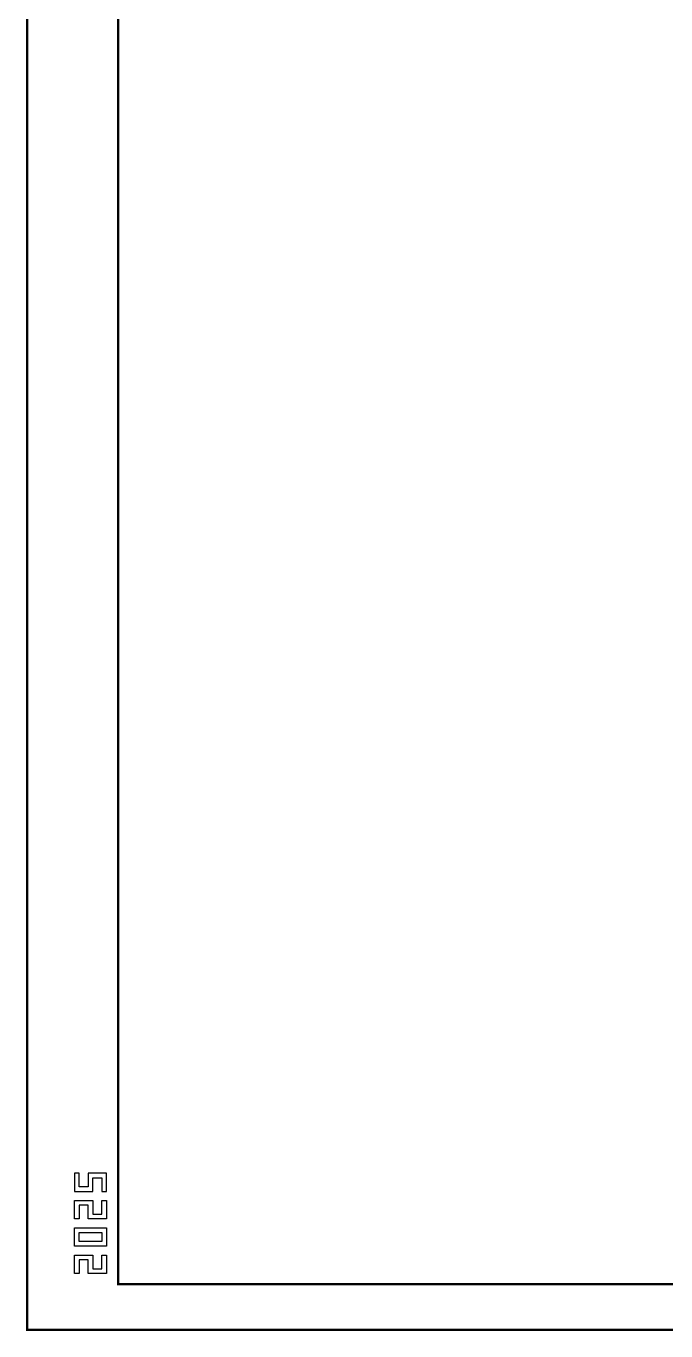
# Model space of a CAD drawing. Extents: x -1201378 to 2367219, y -619313 to 244905.
# Drawn here: x 1526489 to 1547576, y -96140 to -53156 of the extents above; entities that cross this region are included whole.
import ezdxf
from ezdxf.enums import TextEntityAlignment as Align

# ---------------------------------------------------------------- set-up
doc = ezdxf.new("R2010")
doc.units = 0
doc.header["$LTSCALE"] = 1000
doc.layers.get('0').update_dxf_attribs({"linetype": 'CONTINUOUS'})
doc.layers.get('Defpoints').update_dxf_attribs({"linetype": 'CONTINUOUS'})
doc.layers.add('0-cxFrame', color=155, linetype='CONTINUOUS')
doc.layers.add('0-cxText', color=131, linetype='CONTINUOUS', lineweight=25)
doc.styles.add('cx_tuming', font='simhei.ttf')
doc.styles.add('cx_tuqian1', font='')
doc.styles.add('黑体', font='simhei.ttf', dxfattribs={"width": 0.8})
doc.styles.get('cx_tuqian1').set_extended_font_data('SimSun')

# ---------------------------------------------------------------- blocks, each defined once
blk = doc.blocks.new('TK22.A0 L(Dragon)')
at = {"layer": '0-cxFrame', "color": 7, "const_width": 0.5}
blk.add_lwpolyline([(0, 0), (-1486, 0), (-1486, 841), (0, 841)], close=True, dxfattribs=at)
at = {"layer": '0-cxFrame', "const_width": 0.5}
blk.add_lwpolyline([(-80, 10), (-1466, 10), (-1466, 831), (-80, 831)], close=True, dxfattribs=at)
at = {"layer": 'Defpoints', "color": 2}
for points in [[(-1474.6, 34.37), (-1475.6, 34.37), (-1475.6, 30.37), (-1471.6, 30.37), (-1471.6, 33.37), (-1469.6, 33.37), (-1469.6, 30.37), (-1468.6, 30.37), (-1468.6, 34.37), (-1472.6, 34.37), (-1472.6, 31.37), (-1474.6, 31.37), (-1474.6, 34.37)], [(-1474.6, 24.37), (-1475.6, 24.37), (-1475.6, 28.37), (-1471.6, 28.37), (-1471.6, 25.37), (-1469.6, 25.37), (-1469.6, 28.37), (-1468.6, 28.37), (-1468.6, 24.37), (-1472.6, 24.37), (-1472.6, 27.37), (-1474.6, 27.37), (-1474.6, 24.37)], [(-1474.6, 12.37), (-1475.6, 12.37), (-1475.6, 16.37), (-1471.6, 16.37), (-1471.6, 13.37), (-1469.6, 13.37), (-1469.6, 16.37), (-1468.6, 16.37), (-1468.6, 12.37), (-1472.6, 12.37), (-1472.6, 15.37), (-1474.6, 15.37), (-1474.6, 12.37)]]:
    blk.add_lwpolyline(points, dxfattribs=at)
for points in [[(-1475.6, 18.37), (-1475.6, 22.37), (-1468.6, 22.37), (-1468.6, 18.37)], [(-1474.6, 19.37), (-1474.6, 21.37), (-1469.6, 21.37), (-1469.6, 19.37)]]:
    blk.add_lwpolyline(points, close=True, dxfattribs=at)
at = {"style": '黑体', "flags": 4}
blk.add_attdef('图幅', text='', height=3.3, dxfattribs=at).set_placement((-40, 3), align=Align.RIGHT)
at = {"layer": '0-cxText', "flags": 4}
for tag, height, style, p in [('建设单位', 3.5, 'cx_tuming', (-45, 240)), ('项目名称', 3.5, 'cx_tuming', (-45, 210)), ('子项名称', 3.5, 'cx_tuming', (-45, 180)), ('工程编号', 3.3, 'cx_tuqian1', (-35, 165)), ('图名1', 3.5, 'cx_tuming', (-45, 87)), ('图名2', 3.5, 'cx_tuming', (-45, 79)), ('图名3', 3.5, 'cx_tuming', (-45, 71)), ('出图日期', 3.3, 'cx_tuqian1', (-39, 60)), ('专业', 3.3, 'cx_tuqian1', (-55, 52)), ('图号', 3.3, 'cx_tuqian1', (-55, 44)), ('版次', 3.3, 'cx_tuqian1', (-20, 44))]:
    blk.add_attdef(tag, text='', height=height, dxfattribs=dict(at, style=style)).set_placement(p, align=Align.MIDDLE)
at = {"layer": 'Defpoints', "color": 6, "flags": 4}
for tag, height, style, p in [('tufu', 3.3, '黑体', (-12, 12)), ('dwfname', 4, 'cx_tuqian1', (-80, 3))]:
    blk.add_attdef(tag, text='', height=height, dxfattribs=dict(at, style=style)).set_placement(p, align=Align.RIGHT)

msp = doc.modelspace()

# ---------------------------------------------------------------- block references
at = {"layer": '0-cxFrame', "xscale": 150, "yscale": 150, "zscale": 150}
msp.add_blockref('TK22.A0 L(Dragon)', (1749426.9, -96102.2), dxfattribs=at)

doc.saveas('drawing.dxf')
